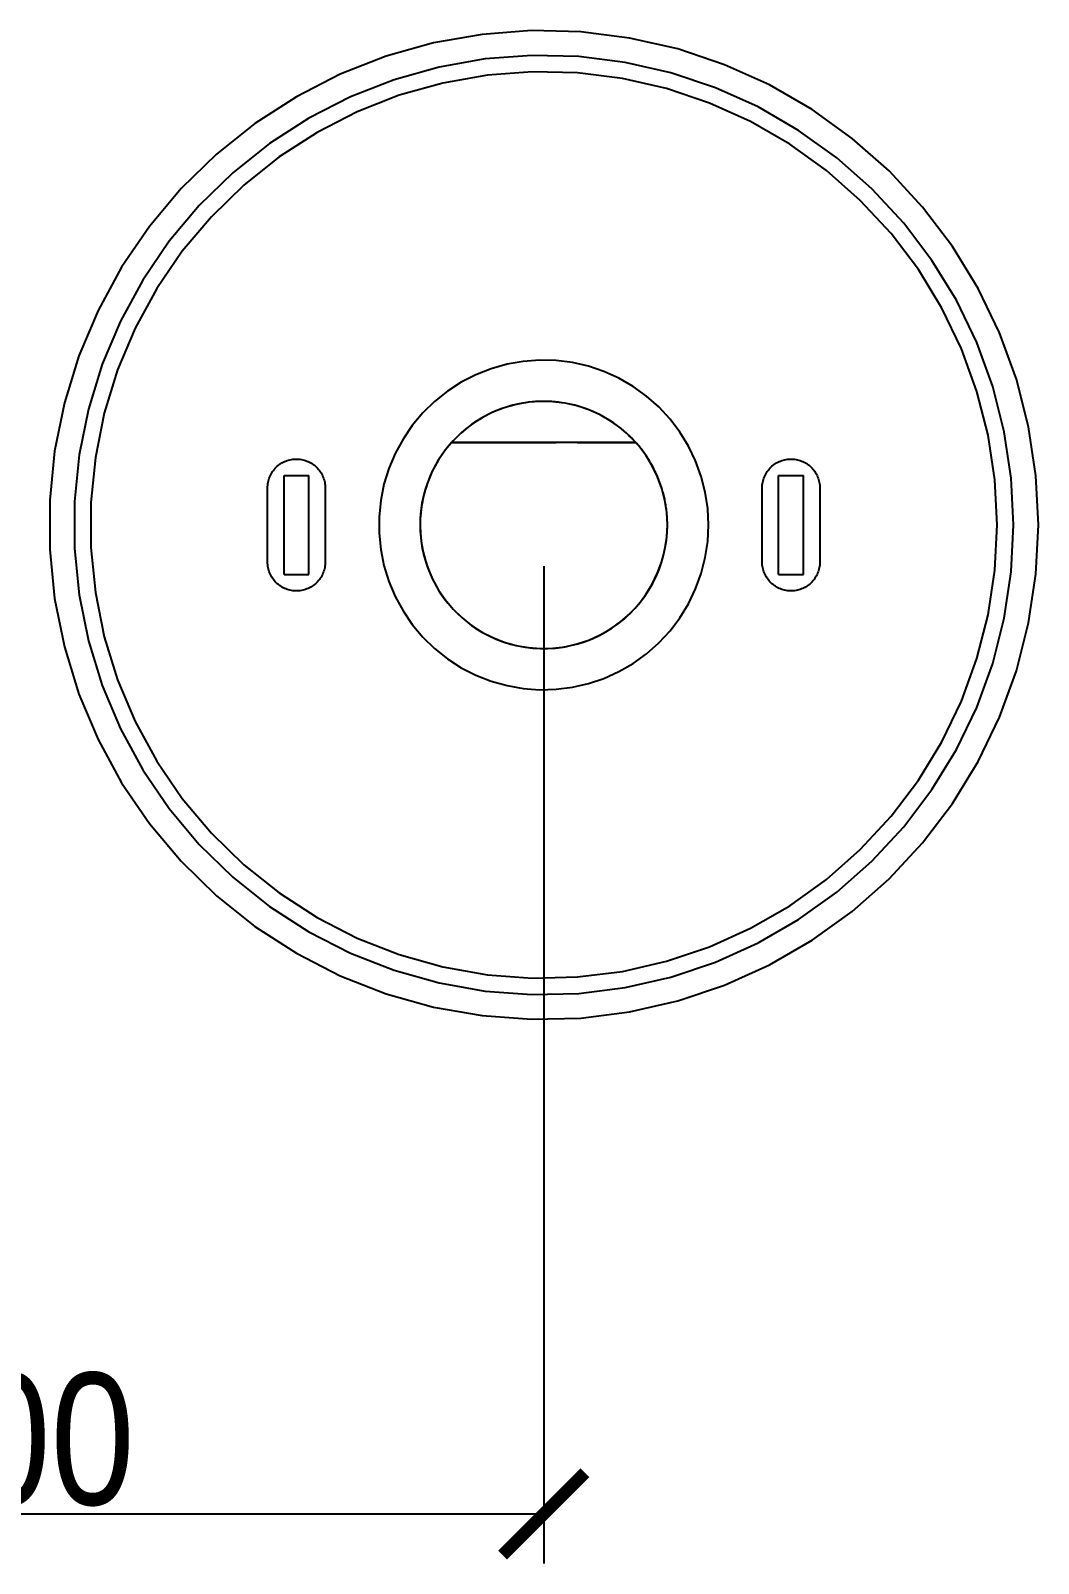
# Model space of a CAD drawing. Header units: millimetres. Extents: x -13 to 161, y -140 to 67.
# Drawn here: x 33.03 to 45.25, y -65.5 to -46.9 of the extents above; entities that cross this region are included whole.
import ezdxf

# ---------------------------------------------------------------- set-up
doc = ezdxf.new("R2010")
doc.units = ezdxf.units.MM
doc.linetypes.add('DASHED', pattern=[1.524, 1.27, -0.254])
for name, color, linetype in [('DIMS', 3, 'CONTINUOUS'), ('HIDDEN', 8, 'DASHED'), ('VISIBLE', 7, 'CONTINUOUS')]:
    doc.layers.add(name, color=color, linetype=linetype)
doc.styles.add('OpenSansCondensed-Light', font='OpenSansCondensed-Light.ttf')
doc.dimstyles.new('EZDXF', dxfattribs={"dimtxt": 0.25, "dimasz": 0.175, "dimexe": 0.375, "dimexo": 0.125, "dimgap": 0.1, "dimtad": 1, "dimlfac": 100, "dimzin": 12, "dimdsep": 46, "dimtxsty": 'OpenSansCondensed-Light', "dimblk": 'ARCHTICK', "dimcen": 2.5, "dimazin": 3, "dimtfac": 0.5, "dimtmove": 2, "dimatfit": 3})

# ---------------------------------------------------------------- blocks, each defined once
blk = doc.blocks.new('_ARCHTICK')
at = {"color": 0, "linetype": 'BYBLOCK', "const_width": 0.15}
blk.add_lwpolyline([(-0.5, -0.5), (0.5, 0.5)], dxfattribs=at)

msp = doc.modelspace()

# ---------------------------------------------------------------- linework, layer by layer
at = {"layer": 'HIDDEN'}
for points in [[(45.25, -52.9), (45.22018, -52.30259), (45.13103, -51.71112), (44.98344, -51.13147), (44.77886, -50.56939), (44.51933, -50.03048), (44.20743, -49.52008), (43.84627, -49.04327), (43.43942, -48.6048), (42.99094, -48.20901), (42.50528, -47.85984), (41.98726, -47.56077), (41.44205, -47.31476), (40.87504, -47.12425), (40.29189, -46.99115), (39.69838, -46.91678), (39.10042, -46.90186), (38.50394, -46.94656), (37.91487, -47.05043), (37.33908, -47.21244), (36.78228, -47.43096), (36.25, -47.70385), (35.74754, -48.02837), (35.27988, -48.40131), (34.85169, -48.81896), (34.4672, -49.27717), (34.13025, -49.77139), (33.84419, -50.2967), (33.61184, -50.84788), (33.43554, -51.41946), (33.31702, -52.00575), (33.25746, -52.60092), (33.25746, -53.19908), (33.31702, -53.79425), (33.43554, -54.38054), (33.61184, -54.95212), (33.84419, -55.5033), (34.13025, -56.02861), (34.4672, -56.52283), (34.85169, -56.98104), (35.27988, -57.39869), (35.74754, -57.77163), (36.25, -58.09615), (36.78228, -58.36904), (37.33908, -58.58756), (37.91487, -58.74957), (38.50394, -58.85344), (39.10042, -58.89814), (39.69838, -58.88322), (40.29189, -58.80885), (40.87504, -58.67575), (41.44205, -58.48524), (41.98726, -58.23923), (42.50528, -57.94016), (42.99094, -57.59099), (43.43942, -57.1952), (43.84627, -56.75673), (44.20743, -56.27992), (44.51933, -55.76952), (44.77886, -55.23061), (44.98344, -54.66853), (45.13103, -54.08888), (45.22018, -53.49741), (45.25, -52.9)], [(45.25, -52.9), (45.22018, -52.30259), (45.13103, -51.71112), (44.98344, -51.13147), (44.77886, -50.56939), (44.51933, -50.03048), (44.20743, -49.52008), (43.84627, -49.04327), (43.43942, -48.6048), (42.99094, -48.20901), (42.50528, -47.85984), (41.98726, -47.56077), (41.44205, -47.31476), (40.87504, -47.12425), (40.29189, -46.99115), (39.69838, -46.91678), (39.10042, -46.90186), (38.50394, -46.94656), (37.91487, -47.05043), (37.33908, -47.21244), (36.78228, -47.43096), (36.25, -47.70385), (35.74754, -48.02837), (35.27988, -48.40131), (34.85169, -48.81896), (34.4672, -49.27717), (34.13025, -49.77139), (33.84419, -50.2967), (33.61184, -50.84788), (33.43554, -51.41946), (33.31702, -52.00575), (33.25746, -52.60092), (33.25746, -53.19908), (33.31702, -53.79425), (33.43554, -54.38054), (33.61184, -54.95212), (33.84419, -55.5033), (34.13025, -56.02861), (34.4672, -56.52283), (34.85169, -56.98104), (35.27988, -57.39869), (35.74754, -57.77163), (36.25, -58.09615), (36.78228, -58.36904), (37.33908, -58.58756), (37.91487, -58.74957), (38.50394, -58.85344), (39.10042, -58.89814), (39.69838, -58.88322), (40.29189, -58.80885), (40.87504, -58.67575), (41.44205, -58.48524), (41.98726, -58.23923), (42.50528, -57.94016), (42.99094, -57.59099), (43.43942, -57.1952), (43.84627, -56.75673), (44.20743, -56.27992), (44.51933, -55.76952), (44.77886, -55.23061), (44.98344, -54.66853), (45.13103, -54.08888), (45.22018, -53.49741), (45.25, -52.9)], [(45.25, -52.9), (45.22018, -52.30259), (45.13103, -51.71112), (44.98344, -51.13147), (44.77886, -50.56939), (44.51933, -50.03048), (44.20743, -49.52008), (43.84627, -49.04327), (43.43942, -48.6048), (42.99094, -48.20901), (42.50528, -47.85984), (41.98726, -47.56077), (41.44205, -47.31476), (40.87504, -47.12425), (40.29189, -46.99115), (39.69838, -46.91678), (39.10042, -46.90186), (38.50394, -46.94656), (37.91487, -47.05043), (37.33908, -47.21244), (36.78228, -47.43096), (36.25, -47.70385), (35.74754, -48.02837), (35.27988, -48.40131), (34.85169, -48.81896), (34.4672, -49.27717), (34.13025, -49.77139), (33.84419, -50.2967), (33.61184, -50.84788), (33.43554, -51.41946), (33.31702, -52.00575), (33.25746, -52.60092), (33.25746, -53.19908), (33.31702, -53.79425), (33.43554, -54.38054), (33.61184, -54.95212), (33.84419, -55.5033), (34.13025, -56.02861), (34.4672, -56.52283), (34.85169, -56.98104), (35.27988, -57.39869), (35.74754, -57.77163), (36.25, -58.09615), (36.78228, -58.36904), (37.33908, -58.58756), (37.91487, -58.74957), (38.50394, -58.85344), (39.10042, -58.89814), (39.69838, -58.88322), (40.29189, -58.80885), (40.87504, -58.67575), (41.44205, -58.48524), (41.98726, -58.23923), (42.50528, -57.94016), (42.99094, -57.59099), (43.43942, -57.1952), (43.84627, -56.75673), (44.20743, -56.27992), (44.51933, -55.76952), (44.77886, -55.23061), (44.98344, -54.66853), (45.13103, -54.08888), (45.22018, -53.49741), (45.25, -52.9)], [(44.95, -52.9), (44.92168, -52.33246), (44.83698, -51.77057), (44.69676, -51.2199), (44.50241, -50.68592), (44.25586, -50.17395), (43.95956, -49.68908), (43.61645, -49.23611), (43.22995, -48.81956), (42.80389, -48.44356), (42.34251, -48.11185), (41.8504, -47.82773), (41.33244, -47.59402), (40.79379, -47.41304), (40.23979, -47.2866), (39.67596, -47.21594), (39.1079, -47.20177), (38.54124, -47.24424), (37.98163, -47.34291), (37.43463, -47.49681), (36.90566, -47.70442), (36.4, -47.96366), (35.92266, -48.27195), (35.47839, -48.62625), (35.0716, -49.02302), (34.70634, -49.45831), (34.38624, -49.92782), (34.11448, -50.42686), (33.89375, -50.95049), (33.72626, -51.49348), (33.61366, -52.05046), (33.55709, -52.61588), (33.55709, -53.18412), (33.61366, -53.74954), (33.72626, -54.30652), (33.89375, -54.84951), (34.11448, -55.37314), (34.38624, -55.87218), (34.70634, -56.34169), (35.0716, -56.77698), (35.47839, -57.17375), (35.92266, -57.52805), (36.4, -57.83634), (36.90566, -58.09558), (37.43463, -58.30319), (37.98163, -58.45709), (38.54124, -58.55576), (39.1079, -58.59823), (39.67596, -58.58406), (40.23979, -58.5134), (40.79379, -58.38696), (41.33244, -58.20598), (41.8504, -57.97227), (42.34251, -57.68815), (42.80389, -57.35644), (43.22995, -56.98044), (43.61645, -56.56389), (43.95956, -56.11092), (44.25586, -55.62605), (44.50241, -55.11408), (44.69676, -54.5801), (44.83698, -54.02943), (44.92168, -53.46754), (44.95, -52.9)], [(44.95, -52.9), (44.92168, -52.33246), (44.83698, -51.77057), (44.69676, -51.2199), (44.50241, -50.68592), (44.25586, -50.17395), (43.95956, -49.68908), (43.61645, -49.23611), (43.22995, -48.81956), (42.80389, -48.44356), (42.34251, -48.11185), (41.8504, -47.82773), (41.33244, -47.59402), (40.79379, -47.41304), (40.23979, -47.2866), (39.67596, -47.21594), (39.1079, -47.20177), (38.54124, -47.24424), (37.98163, -47.34291), (37.43463, -47.49681), (36.90566, -47.70442), (36.4, -47.96366), (35.92266, -48.27195), (35.47839, -48.62625), (35.0716, -49.02302), (34.70634, -49.45831), (34.38624, -49.92782), (34.11448, -50.42686), (33.89375, -50.95049), (33.72626, -51.49348), (33.61366, -52.05046), (33.55709, -52.61588), (33.55709, -53.18412), (33.61366, -53.74954), (33.72626, -54.30652), (33.89375, -54.84951), (34.11448, -55.37314), (34.38624, -55.87218), (34.70634, -56.34169), (35.0716, -56.77698), (35.47839, -57.17375), (35.92266, -57.52805), (36.4, -57.83634), (36.90566, -58.09558), (37.43463, -58.30319), (37.98163, -58.45709), (38.54124, -58.55576), (39.1079, -58.59823), (39.67596, -58.58406), (40.23979, -58.5134), (40.79379, -58.38696), (41.33244, -58.20598), (41.8504, -57.97227), (42.34251, -57.68815), (42.80389, -57.35644), (43.22995, -56.98044), (43.61645, -56.56389), (43.95956, -56.11092), (44.25586, -55.62605), (44.50241, -55.11408), (44.69676, -54.5801), (44.83698, -54.02943), (44.92168, -53.46754), (44.95, -52.9)], [(44.75, -52.9), (44.72267, -52.35238), (44.64095, -51.8102), (44.50565, -51.27885), (44.31812, -50.76361), (44.08022, -50.2696), (43.79431, -49.80174), (43.46324, -49.36467), (43.0903, -48.96273), (42.67919, -48.59993), (42.234, -48.27986), (41.75916, -48.00571), (41.25938, -47.78019), (40.73962, -47.60557), (40.20506, -47.48356), (39.66102, -47.41538), (39.11288, -47.40171), (38.56611, -47.44268), (38.02613, -47.5379), (37.49832, -47.6864), (36.98792, -47.88672), (36.5, -48.13686), (36.03941, -48.43434), (35.61073, -48.7762), (35.21821, -49.15905), (34.86577, -49.57908), (34.5569, -50.03211), (34.29467, -50.51364), (34.08169, -51.01889), (33.92007, -51.54283), (33.81143, -52.08027), (33.75684, -52.62585), (33.75684, -53.17415), (33.81143, -53.71973), (33.92007, -54.25717), (34.08169, -54.78111), (34.29467, -55.28636), (34.5569, -55.76789), (34.86577, -56.22092), (35.21821, -56.64095), (35.61073, -57.0238), (36.03941, -57.36566), (36.5, -57.66314), (36.98792, -57.91328), (37.49832, -58.1136), (38.02613, -58.2621), (38.56611, -58.35732), (39.11288, -58.39829), (39.66102, -58.38462), (40.20506, -58.31644), (40.73962, -58.19443), (41.25938, -58.01981), (41.75916, -57.79429), (42.234, -57.52014), (42.67919, -57.20007), (43.0903, -56.83727), (43.46324, -56.43533), (43.79431, -55.99826), (44.08022, -55.5304), (44.31812, -55.03639), (44.50565, -54.52115), (44.64095, -53.9898), (44.72267, -53.44762), (44.75, -52.9)], [(44.75, -52.9), (44.72267, -52.35238), (44.64095, -51.8102), (44.50565, -51.27885), (44.31812, -50.76361), (44.08022, -50.2696), (43.79431, -49.80174), (43.46324, -49.36467), (43.0903, -48.96273), (42.67919, -48.59993), (42.234, -48.27986), (41.75916, -48.00571), (41.25938, -47.78019), (40.73962, -47.60557), (40.20506, -47.48356), (39.66102, -47.41538), (39.11288, -47.40171), (38.56611, -47.44268), (38.02613, -47.5379), (37.49832, -47.6864), (36.98792, -47.88672), (36.5, -48.13686), (36.03941, -48.43434), (35.61073, -48.7762), (35.21821, -49.15905), (34.86577, -49.57908), (34.5569, -50.03211), (34.29467, -50.51364), (34.08169, -51.01889), (33.92007, -51.54283), (33.81143, -52.08027), (33.75684, -52.62585), (33.75684, -53.17415), (33.81143, -53.71973), (33.92007, -54.25717), (34.08169, -54.78111), (34.29467, -55.28636), (34.5569, -55.76789), (34.86577, -56.22092), (35.21821, -56.64095), (35.61073, -57.0238), (36.03941, -57.36566), (36.5, -57.66314), (36.98792, -57.91328), (37.49832, -58.1136), (38.02613, -58.2621), (38.56611, -58.35732), (39.11288, -58.39829), (39.66102, -58.38462), (40.20506, -58.31644), (40.73962, -58.19443), (41.25938, -58.01981), (41.75916, -57.79429), (42.234, -57.52014), (42.67919, -57.20007), (43.0903, -56.83727), (43.46324, -56.43533), (43.79431, -55.99826), (44.08022, -55.5304), (44.31812, -55.03639), (44.50565, -54.52115), (44.64095, -53.9898), (44.72267, -53.44762), (44.75, -52.9)], [(41.25, -52.9), (41.24006, -52.70086), (41.21034, -52.50371), (41.16115, -52.31049), (41.09295, -52.12313), (41.00644, -51.94349), (40.90248, -51.77336), (40.78209, -51.61442), (40.64647, -51.46827), (40.49698, -51.33634), (40.33509, -51.21995), (40.16242, -51.12026), (39.98068, -51.03825), (39.79168, -50.97475), (39.5973, -50.93038), (39.39946, -50.90559), (39.20014, -50.90062), (39.00131, -50.91552), (38.80496, -50.95014), (38.61303, -51.00415), (38.42743, -51.07699), (38.25, -51.16795), (38.08251, -51.27612), (37.92663, -51.40044), (37.7839, -51.53965), (37.65573, -51.69239), (37.54342, -51.85713), (37.44806, -52.03223), (37.37061, -52.21596), (37.31185, -52.40649), (37.27234, -52.60192), (37.25249, -52.80031), (37.25249, -52.99969), (37.27234, -53.19808), (37.31185, -53.39351), (37.37061, -53.58404), (37.44806, -53.76777), (37.54342, -53.94287), (37.65573, -54.10761), (37.7839, -54.26035), (37.92663, -54.39956), (38.08251, -54.52388), (38.25, -54.63205), (38.42743, -54.72301), (38.61303, -54.79585), (38.80496, -54.84986), (39.00131, -54.88448), (39.20014, -54.89938), (39.39946, -54.89441), (39.5973, -54.86962), (39.79168, -54.82525), (39.98068, -54.76175), (40.16242, -54.67974), (40.33509, -54.58005), (40.49698, -54.46366), (40.64647, -54.33173), (40.78209, -54.18558), (40.90248, -54.02664), (41.00644, -53.85651), (41.09295, -53.67687), (41.16115, -53.48951), (41.21034, -53.29629), (41.24006, -53.09914), (41.25, -52.9)], [(40.75, -52.9), (40.74255, -52.75065), (40.72026, -52.60278), (40.68336, -52.45787), (40.63221, -52.31735), (40.56733, -52.18262), (40.48936, -52.05502), (40.39907, -51.93582), (40.29736, -51.8262), (40.18523, -51.72725), (40.06382, -51.63996), (39.93432, -51.56519), (39.79801, -51.50369), (39.65626, -51.45606), (39.51047, -51.42279), (39.3621, -51.40419), (39.2126, -51.40047), (39.06348, -51.41164), (38.91622, -51.43761), (38.77227, -51.47811), (38.63307, -51.53274), (38.5, -51.60096), (38.37438, -51.68209), (38.25747, -51.77533), (38.15042, -51.87974), (38.0543, -51.99429), (37.97006, -52.11785), (37.89855, -52.24917), (37.84046, -52.38697), (37.79638, -52.52986), (37.76675, -52.67644), (37.75186, -52.82523), (37.75186, -52.97477), (37.76675, -53.12356), (37.79638, -53.27014), (37.84046, -53.41303), (37.89855, -53.55083), (37.97006, -53.68215), (38.0543, -53.80571), (38.15042, -53.92026), (38.25747, -54.02467), (38.37438, -54.11791), (38.5, -54.19904), (38.63307, -54.26726), (38.77227, -54.32189), (38.91622, -54.36239), (39.06348, -54.38836), (39.2126, -54.39953), (39.3621, -54.39581), (39.51047, -54.37721), (39.65626, -54.34394), (39.79801, -54.29631), (39.93432, -54.23481), (40.06382, -54.16004), (40.18523, -54.07275), (40.29736, -53.9738), (40.39907, -53.86418), (40.48936, -53.74498), (40.56733, -53.61738), (40.63221, -53.48265), (40.68336, -53.34213), (40.72026, -53.19722), (40.74255, -53.04935), (40.75, -52.9)], [(40.75, -52.9), (40.74255, -52.75065), (40.72026, -52.60278), (40.68336, -52.45787), (40.63221, -52.31735), (40.56733, -52.18262), (40.48936, -52.05502), (40.39907, -51.93582), (40.29736, -51.8262), (40.18523, -51.72725), (40.06382, -51.63996), (39.93432, -51.56519), (39.79801, -51.50369), (39.65626, -51.45606), (39.51047, -51.42279), (39.3621, -51.40419), (39.2126, -51.40047), (39.06348, -51.41164), (38.91622, -51.43761), (38.77227, -51.47811), (38.63307, -51.53274), (38.5, -51.60096), (38.37438, -51.68209), (38.25747, -51.77533), (38.15042, -51.87974), (38.0543, -51.99429), (37.97006, -52.11785), (37.89855, -52.24917), (37.84046, -52.38697), (37.79638, -52.52986), (37.76675, -52.67644), (37.75186, -52.82523), (37.75186, -52.97477), (37.76675, -53.12356), (37.79638, -53.27014), (37.84046, -53.41303), (37.89855, -53.55083), (37.97006, -53.68215), (38.0543, -53.80571), (38.15042, -53.92026), (38.25747, -54.02467), (38.37438, -54.11791), (38.5, -54.19904), (38.63307, -54.26726), (38.77227, -54.32189), (38.91622, -54.36239), (39.06348, -54.38836), (39.2126, -54.39953), (39.3621, -54.39581), (39.51047, -54.37721), (39.65626, -54.34394), (39.79801, -54.29631), (39.93432, -54.23481), (40.06382, -54.16004), (40.18523, -54.07275), (40.29736, -53.9738), (40.39907, -53.86418), (40.48936, -53.74498), (40.56733, -53.61738), (40.63221, -53.48265), (40.68336, -53.34213), (40.72026, -53.19722), (40.74255, -53.04935), (40.75, -52.9)], [(40.75, -52.9), (40.74255, -52.75065), (40.72026, -52.60278), (40.68336, -52.45787), (40.63221, -52.31735), (40.56733, -52.18262), (40.48936, -52.05502), (40.39907, -51.93582), (40.29736, -51.8262), (40.18523, -51.72725), (40.06382, -51.63996), (39.93432, -51.56519), (39.79801, -51.50369), (39.65626, -51.45606), (39.51047, -51.42279), (39.3621, -51.40419), (39.2126, -51.40047), (39.06348, -51.41164), (38.91622, -51.43761), (38.77227, -51.47811), (38.63307, -51.53274), (38.5, -51.60096), (38.37438, -51.68209), (38.25747, -51.77533), (38.15042, -51.87974), (38.0543, -51.99429), (37.97006, -52.11785), (37.89855, -52.24917), (37.84046, -52.38697), (37.79638, -52.52986), (37.76675, -52.67644), (37.75186, -52.82523), (37.75186, -52.97477), (37.76675, -53.12356), (37.79638, -53.27014), (37.84046, -53.41303), (37.89855, -53.55083), (37.97006, -53.68215), (38.0543, -53.80571), (38.15042, -53.92026), (38.25747, -54.02467), (38.37438, -54.11791), (38.5, -54.19904), (38.63307, -54.26726), (38.77227, -54.32189), (38.91622, -54.36239), (39.06348, -54.38836), (39.2126, -54.39953), (39.3621, -54.39581), (39.51047, -54.37721), (39.65626, -54.34394), (39.79801, -54.29631), (39.93432, -54.23481), (40.06382, -54.16004), (40.18523, -54.07275), (40.29736, -53.9738), (40.39907, -53.86418), (40.48936, -53.74498), (40.56733, -53.61738), (40.63221, -53.48265), (40.68336, -53.34213), (40.72026, -53.19722), (40.74255, -53.04935), (40.75, -52.9)], [(38.13197, -51.9), (40.36803, -51.9)], [(35.9, -52.45), (35.90044, -52.43255), (35.90174, -52.41515), (35.90391, -52.39784), (35.90694, -52.38065), (35.91082, -52.36363), (35.91555, -52.34684), (35.92111, -52.33029), (35.92748, -52.31405), (35.93466, -52.29814), (35.94262, -52.28261), (35.95135, -52.2675), (35.96082, -52.25284), (35.971, -52.23867), (35.98188, -52.22502), (35.99343, -52.21194), (36.00562, -52.19945), (36.01841, -52.18758), (36.03178, -52.17636), (36.04569, -52.16582), (36.06011, -52.15599), (36.075, -52.14689), (36.09033, -52.13854), (36.10605, -52.13097), (36.12213, -52.12419), (36.13853, -52.11823), (36.15521, -52.11308), (36.17212, -52.10878), (36.18922, -52.10532), (36.20648, -52.10272), (36.22384, -52.10098), (36.24127, -52.10011), (36.25873, -52.10011), (36.27616, -52.10098), (36.29352, -52.10272), (36.31078, -52.10532), (36.32788, -52.10878), (36.34479, -52.11308), (36.36147, -52.11823), (36.37787, -52.12419), (36.39395, -52.13097), (36.40967, -52.13854), (36.425, -52.14689), (36.43989, -52.15599), (36.45431, -52.16582), (36.46822, -52.17636), (36.48159, -52.18758), (36.49438, -52.19945), (36.50657, -52.21194), (36.51812, -52.22502), (36.529, -52.23867), (36.53918, -52.25284), (36.54865, -52.2675), (36.55738, -52.28261), (36.56534, -52.29814), (36.57252, -52.31405), (36.57889, -52.33029), (36.58445, -52.34684), (36.58918, -52.36363), (36.59306, -52.38065), (36.59609, -52.39784), (36.59826, -52.41515), (36.59956, -52.43255), (36.6, -52.45)], [(35.9, -52.45), (35.90044, -52.43255), (35.90174, -52.41515), (35.90391, -52.39784), (35.90694, -52.38065), (35.91082, -52.36363), (35.91555, -52.34684), (35.92111, -52.33029), (35.92748, -52.31405), (35.93466, -52.29814), (35.94262, -52.28261), (35.95135, -52.2675), (35.96082, -52.25284), (35.971, -52.23867), (35.98188, -52.22502), (35.99343, -52.21194), (36.00562, -52.19945), (36.01841, -52.18758), (36.03178, -52.17636), (36.04569, -52.16582), (36.06011, -52.15599), (36.075, -52.14689), (36.09033, -52.13854), (36.10605, -52.13097), (36.12213, -52.12419), (36.13853, -52.11823), (36.15521, -52.11308), (36.17212, -52.10878), (36.18922, -52.10532), (36.20648, -52.10272), (36.22384, -52.10098), (36.24127, -52.10011), (36.25873, -52.10011), (36.27616, -52.10098), (36.29352, -52.10272), (36.31078, -52.10532), (36.32788, -52.10878), (36.34479, -52.11308), (36.36147, -52.11823), (36.37787, -52.12419), (36.39395, -52.13097), (36.40967, -52.13854), (36.425, -52.14689), (36.43989, -52.15599), (36.45431, -52.16582), (36.46822, -52.17636), (36.48159, -52.18758), (36.49438, -52.19945), (36.50657, -52.21194), (36.51812, -52.22502), (36.529, -52.23867), (36.53918, -52.25284), (36.54865, -52.2675), (36.55738, -52.28261), (36.56534, -52.29814), (36.57252, -52.31405), (36.57889, -52.33029), (36.58445, -52.34684), (36.58918, -52.36363), (36.59306, -52.38065), (36.59609, -52.39784), (36.59826, -52.41515), (36.59956, -52.43255), (36.6, -52.45)], [(41.9, -52.45), (41.90044, -52.43255), (41.90174, -52.41515), (41.90391, -52.39784), (41.90694, -52.38065), (41.91082, -52.36363), (41.91555, -52.34684), (41.92111, -52.33029), (41.92748, -52.31405), (41.93466, -52.29814), (41.94262, -52.28261), (41.95135, -52.2675), (41.96082, -52.25284), (41.971, -52.23867), (41.98188, -52.22502), (41.99343, -52.21194), (42.00562, -52.19945), (42.01841, -52.18758), (42.03178, -52.17636), (42.04569, -52.16582), (42.06011, -52.15599), (42.075, -52.14689), (42.09033, -52.13854), (42.10605, -52.13097), (42.12213, -52.12419), (42.13853, -52.11823), (42.15521, -52.11308), (42.17212, -52.10878), (42.18922, -52.10532), (42.20648, -52.10272), (42.22384, -52.10098), (42.24127, -52.10011), (42.25873, -52.10011), (42.27616, -52.10098), (42.29352, -52.10272), (42.31078, -52.10532), (42.32788, -52.10878), (42.34479, -52.11308), (42.36147, -52.11823), (42.37787, -52.12419), (42.39395, -52.13097), (42.40967, -52.13854), (42.425, -52.14689), (42.43989, -52.15599), (42.45431, -52.16582), (42.46822, -52.17636), (42.48159, -52.18758), (42.49438, -52.19945), (42.50657, -52.21194), (42.51812, -52.22502), (42.529, -52.23867), (42.53918, -52.25284), (42.54865, -52.2675), (42.55738, -52.28261), (42.56534, -52.29814), (42.57252, -52.31405), (42.57889, -52.33029), (42.58445, -52.34684), (42.58918, -52.36363), (42.59306, -52.38065), (42.59609, -52.39784), (42.59826, -52.41515), (42.59956, -52.43255), (42.6, -52.45)], [(41.9, -52.45), (41.90044, -52.43255), (41.90174, -52.41515), (41.90391, -52.39784), (41.90694, -52.38065), (41.91082, -52.36363), (41.91555, -52.34684), (41.92111, -52.33029), (41.92748, -52.31405), (41.93466, -52.29814), (41.94262, -52.28261), (41.95135, -52.2675), (41.96082, -52.25284), (41.971, -52.23867), (41.98188, -52.22502), (41.99343, -52.21194), (42.00562, -52.19945), (42.01841, -52.18758), (42.03178, -52.17636), (42.04569, -52.16582), (42.06011, -52.15599), (42.075, -52.14689), (42.09033, -52.13854), (42.10605, -52.13097), (42.12213, -52.12419), (42.13853, -52.11823), (42.15521, -52.11308), (42.17212, -52.10878), (42.18922, -52.10532), (42.20648, -52.10272), (42.22384, -52.10098), (42.24127, -52.10011), (42.25873, -52.10011), (42.27616, -52.10098), (42.29352, -52.10272), (42.31078, -52.10532), (42.32788, -52.10878), (42.34479, -52.11308), (42.36147, -52.11823), (42.37787, -52.12419), (42.39395, -52.13097), (42.40967, -52.13854), (42.425, -52.14689), (42.43989, -52.15599), (42.45431, -52.16582), (42.46822, -52.17636), (42.48159, -52.18758), (42.49438, -52.19945), (42.50657, -52.21194), (42.51812, -52.22502), (42.529, -52.23867), (42.53918, -52.25284), (42.54865, -52.2675), (42.55738, -52.28261), (42.56534, -52.29814), (42.57252, -52.31405), (42.57889, -52.33029), (42.58445, -52.34684), (42.58918, -52.36363), (42.59306, -52.38065), (42.59609, -52.39784), (42.59826, -52.41515), (42.59956, -52.43255), (42.6, -52.45)], [(36.1, -53.5), (36.1, -52.3)], [(36.1, -52.3), (36.4, -52.3)], [(36.1, -53.5), (36.1, -52.3)], [(36.1, -52.3), (36.4, -52.3)], [(36.4, -53.5), (36.4, -52.3)], [(36.4, -53.5), (36.4, -52.3)], [(42.1, -53.5), (42.1, -52.3)], [(42.1, -52.3), (42.4, -52.3)], [(42.1, -53.5), (42.1, -52.3)], [(42.1, -52.3), (42.4, -52.3)], [(42.4, -53.5), (42.4, -52.3)], [(42.4, -53.5), (42.4, -52.3)], [(35.9, -53.35), (35.9, -52.45)], [(35.9, -53.35), (35.9, -52.45)], [(36.6, -52.45), (36.6, -53.35)], [(36.6, -52.45), (36.6, -53.35)], [(41.9, -53.35), (41.9, -52.45)], [(41.9, -53.35), (41.9, -52.45)], [(42.6, -52.45), (42.6, -53.35)], [(42.6, -52.45), (42.6, -53.35)], [(36.6, -53.35), (36.59956, -53.36745), (36.59826, -53.38485), (36.59609, -53.40216), (36.59306, -53.41935), (36.58918, -53.43637), (36.58445, -53.45316), (36.57889, -53.46971), (36.57252, -53.48595), (36.56534, -53.50186), (36.55738, -53.51739), (36.54865, -53.5325), (36.53918, -53.54716), (36.529, -53.56133), (36.51812, -53.57498), (36.50657, -53.58806), (36.49438, -53.60055), (36.48159, -53.61242), (36.46822, -53.62364), (36.45431, -53.63418), (36.43989, -53.64401), (36.425, -53.65311), (36.40967, -53.66146), (36.39395, -53.66903), (36.37787, -53.67581), (36.36147, -53.68177), (36.34479, -53.68692), (36.32788, -53.69122), (36.31078, -53.69468), (36.29352, -53.69728), (36.27616, -53.69902), (36.25873, -53.69989), (36.24127, -53.69989), (36.22384, -53.69902), (36.20648, -53.69728), (36.18922, -53.69468), (36.17212, -53.69122), (36.15521, -53.68692), (36.13853, -53.68177), (36.12213, -53.67581), (36.10605, -53.66903), (36.09033, -53.66146), (36.075, -53.65311), (36.06011, -53.64401), (36.04569, -53.63418), (36.03178, -53.62364), (36.01841, -53.61242), (36.00562, -53.60055), (35.99343, -53.58806), (35.98188, -53.57498), (35.971, -53.56133), (35.96082, -53.54716), (35.95135, -53.5325), (35.94262, -53.51739), (35.93466, -53.50186), (35.92748, -53.48595), (35.92111, -53.46971), (35.91555, -53.45316), (35.91082, -53.43637), (35.90694, -53.41935), (35.90391, -53.40216), (35.90174, -53.38485), (35.90044, -53.36745), (35.9, -53.35)], [(36.6, -53.35), (36.59956, -53.36745), (36.59826, -53.38485), (36.59609, -53.40216), (36.59306, -53.41935), (36.58918, -53.43637), (36.58445, -53.45316), (36.57889, -53.46971), (36.57252, -53.48595), (36.56534, -53.50186), (36.55738, -53.51739), (36.54865, -53.5325), (36.53918, -53.54716), (36.529, -53.56133), (36.51812, -53.57498), (36.50657, -53.58806), (36.49438, -53.60055), (36.48159, -53.61242), (36.46822, -53.62364), (36.45431, -53.63418), (36.43989, -53.64401), (36.425, -53.65311), (36.40967, -53.66146), (36.39395, -53.66903), (36.37787, -53.67581), (36.36147, -53.68177), (36.34479, -53.68692), (36.32788, -53.69122), (36.31078, -53.69468), (36.29352, -53.69728), (36.27616, -53.69902), (36.25873, -53.69989), (36.24127, -53.69989), (36.22384, -53.69902), (36.20648, -53.69728), (36.18922, -53.69468), (36.17212, -53.69122), (36.15521, -53.68692), (36.13853, -53.68177), (36.12213, -53.67581), (36.10605, -53.66903), (36.09033, -53.66146), (36.075, -53.65311), (36.06011, -53.64401), (36.04569, -53.63418), (36.03178, -53.62364), (36.01841, -53.61242), (36.00562, -53.60055), (35.99343, -53.58806), (35.98188, -53.57498), (35.971, -53.56133), (35.96082, -53.54716), (35.95135, -53.5325), (35.94262, -53.51739), (35.93466, -53.50186), (35.92748, -53.48595), (35.92111, -53.46971), (35.91555, -53.45316), (35.91082, -53.43637), (35.90694, -53.41935), (35.90391, -53.40216), (35.90174, -53.38485), (35.90044, -53.36745), (35.9, -53.35)], [(42.6, -53.35), (42.59956, -53.36745), (42.59826, -53.38485), (42.59609, -53.40216), (42.59306, -53.41935), (42.58918, -53.43637), (42.58445, -53.45316), (42.57889, -53.46971), (42.57252, -53.48595), (42.56534, -53.50186), (42.55738, -53.51739), (42.54865, -53.5325), (42.53918, -53.54716), (42.529, -53.56133), (42.51812, -53.57498), (42.50657, -53.58806), (42.49438, -53.60055), (42.48159, -53.61242), (42.46822, -53.62364), (42.45431, -53.63418), (42.43989, -53.64401), (42.425, -53.65311), (42.40967, -53.66146), (42.39395, -53.66903), (42.37787, -53.67581), (42.36147, -53.68177), (42.34479, -53.68692), (42.32788, -53.69122), (42.31078, -53.69468), (42.29352, -53.69728), (42.27616, -53.69902), (42.25873, -53.69989), (42.24127, -53.69989), (42.22384, -53.69902), (42.20648, -53.69728), (42.18922, -53.69468), (42.17212, -53.69122), (42.15521, -53.68692), (42.13853, -53.68177), (42.12213, -53.67581), (42.10605, -53.66903), (42.09033, -53.66146), (42.075, -53.65311), (42.06011, -53.64401), (42.04569, -53.63418), (42.03178, -53.62364), (42.01841, -53.61242), (42.00562, -53.60055), (41.99343, -53.58806), (41.98188, -53.57498), (41.971, -53.56133), (41.96082, -53.54716), (41.95135, -53.5325), (41.94262, -53.51739), (41.93466, -53.50186), (41.92748, -53.48595), (41.92111, -53.46971), (41.91555, -53.45316), (41.91082, -53.43637), (41.90694, -53.41935), (41.90391, -53.40216), (41.90174, -53.38485), (41.90044, -53.36745), (41.9, -53.35)], [(42.6, -53.35), (42.59956, -53.36745), (42.59826, -53.38485), (42.59609, -53.40216), (42.59306, -53.41935), (42.58918, -53.43637), (42.58445, -53.45316), (42.57889, -53.46971), (42.57252, -53.48595), (42.56534, -53.50186), (42.55738, -53.51739), (42.54865, -53.5325), (42.53918, -53.54716), (42.529, -53.56133), (42.51812, -53.57498), (42.50657, -53.58806), (42.49438, -53.60055), (42.48159, -53.61242), (42.46822, -53.62364), (42.45431, -53.63418), (42.43989, -53.64401), (42.425, -53.65311), (42.40967, -53.66146), (42.39395, -53.66903), (42.37787, -53.67581), (42.36147, -53.68177), (42.34479, -53.68692), (42.32788, -53.69122), (42.31078, -53.69468), (42.29352, -53.69728), (42.27616, -53.69902), (42.25873, -53.69989), (42.24127, -53.69989), (42.22384, -53.69902), (42.20648, -53.69728), (42.18922, -53.69468), (42.17212, -53.69122), (42.15521, -53.68692), (42.13853, -53.68177), (42.12213, -53.67581), (42.10605, -53.66903), (42.09033, -53.66146), (42.075, -53.65311), (42.06011, -53.64401), (42.04569, -53.63418), (42.03178, -53.62364), (42.01841, -53.61242), (42.00562, -53.60055), (41.99343, -53.58806), (41.98188, -53.57498), (41.971, -53.56133), (41.96082, -53.54716), (41.95135, -53.5325), (41.94262, -53.51739), (41.93466, -53.50186), (41.92748, -53.48595), (41.92111, -53.46971), (41.91555, -53.45316), (41.91082, -53.43637), (41.90694, -53.41935), (41.90391, -53.40216), (41.90174, -53.38485), (41.90044, -53.36745), (41.9, -53.35)], [(36.1, -53.5), (36.4, -53.5)], [(36.1, -53.5), (36.4, -53.5)], [(42.1, -53.5), (42.4, -53.5)], [(42.1, -53.5), (42.4, -53.5)]]:
    msp.add_lwpolyline(points, dxfattribs=at)
at = {"layer": 'VISIBLE'}
for points in [[(45.25, -52.9), (45.22018, -52.30259), (45.13103, -51.71112), (44.98344, -51.13147), (44.77886, -50.56939), (44.51933, -50.03048), (44.20743, -49.52008), (43.84627, -49.04327), (43.43942, -48.6048), (42.99094, -48.20901), (42.50528, -47.85984), (41.98726, -47.56077), (41.44205, -47.31476), (40.87504, -47.12425), (40.29189, -46.99115), (39.69838, -46.91678), (39.10042, -46.90186), (38.50394, -46.94656), (37.91487, -47.05043), (37.33908, -47.21244), (36.78228, -47.43096), (36.25, -47.70385), (35.74754, -48.02837), (35.27988, -48.40131), (34.85169, -48.81896), (34.4672, -49.27717), (34.13025, -49.77139), (33.84419, -50.2967), (33.61184, -50.84788), (33.43554, -51.41946), (33.31702, -52.00575), (33.25746, -52.60092), (33.25746, -53.19908), (33.31702, -53.79425), (33.43554, -54.38054), (33.61184, -54.95212), (33.84419, -55.5033), (34.13025, -56.02861), (34.4672, -56.52283), (34.85169, -56.98104), (35.27988, -57.39869), (35.74754, -57.77163), (36.25, -58.09615), (36.78228, -58.36904), (37.33908, -58.58756), (37.91487, -58.74957), (38.50394, -58.85344), (39.10042, -58.89814), (39.69838, -58.88322), (40.29189, -58.80885), (40.87504, -58.67575), (41.44205, -58.48524), (41.98726, -58.23923), (42.50528, -57.94016), (42.99094, -57.59099), (43.43942, -57.1952), (43.84627, -56.75673), (44.20743, -56.27992), (44.51933, -55.76952), (44.77886, -55.23061), (44.98344, -54.66853), (45.13103, -54.08888), (45.22018, -53.49741), (45.25, -52.9)], [(41.25, -52.9), (41.24006, -52.70086), (41.21034, -52.50371), (41.16115, -52.31049), (41.09295, -52.12313), (41.00644, -51.94349), (40.90248, -51.77336), (40.78209, -51.61442), (40.64647, -51.46827), (40.49698, -51.33634), (40.33509, -51.21995), (40.16242, -51.12026), (39.98068, -51.03825), (39.79168, -50.97475), (39.5973, -50.93038), (39.39946, -50.90559), (39.20014, -50.90062), (39.00131, -50.91552), (38.80496, -50.95014), (38.61303, -51.00415), (38.42743, -51.07699), (38.25, -51.16795), (38.08251, -51.27612), (37.92663, -51.40044), (37.7839, -51.53965), (37.65573, -51.69239), (37.54342, -51.85713), (37.44806, -52.03223), (37.37061, -52.21596), (37.31185, -52.40649), (37.27234, -52.60192), (37.25249, -52.80031), (37.25249, -52.99969), (37.27234, -53.19808), (37.31185, -53.39351), (37.37061, -53.58404), (37.44806, -53.76777), (37.54342, -53.94287), (37.65573, -54.10761), (37.7839, -54.26035), (37.92663, -54.39956), (38.08251, -54.52388), (38.25, -54.63205), (38.42743, -54.72301), (38.61303, -54.79585), (38.80496, -54.84986), (39.00131, -54.88448), (39.20014, -54.89938), (39.39946, -54.89441), (39.5973, -54.86962), (39.79168, -54.82525), (39.98068, -54.76175), (40.16242, -54.67974), (40.33509, -54.58005), (40.49698, -54.46366), (40.64647, -54.33173), (40.78209, -54.18558), (40.90248, -54.02664), (41.00644, -53.85651), (41.09295, -53.67687), (41.16115, -53.48951), (41.21034, -53.29629), (41.24006, -53.09914), (41.25, -52.9)], [(40.36803, -51.9), (40.34094, -51.87051), (40.31306, -51.84175), (40.28443, -51.81375), (40.25506, -51.78652), (40.22498, -51.76008), (40.1942, -51.73446), (40.16274, -51.70967), (40.13064, -51.68572), (40.09791, -51.66264), (40.06457, -51.64045), (40.03065, -51.61915), (39.99618, -51.59876), (39.96118, -51.57931), (39.92566, -51.56079), (39.88967, -51.54323), (39.85322, -51.52664), (39.81634, -51.51102), (39.77905, -51.4964), (39.74139, -51.48277), (39.70338, -51.47016), (39.66505, -51.45856), (39.62642, -51.448), (39.58752, -51.43847), (39.54838, -51.42998), (39.50903, -51.42253), (39.46949, -51.41615), (39.4298, -51.41081), (39.38997, -51.40655), (39.35005, -51.40334), (39.31006, -51.4012), (39.27002, -51.40013), (39.22998, -51.40013), (39.18994, -51.4012), (39.14995, -51.40334), (39.11003, -51.40655), (39.0702, -51.41081), (39.03051, -51.41615), (38.99097, -51.42253), (38.95162, -51.42998), (38.91248, -51.43847), (38.87358, -51.448), (38.83495, -51.45856), (38.79662, -51.47016), (38.75861, -51.48277), (38.72095, -51.4964), (38.68366, -51.51102), (38.64678, -51.52664), (38.61033, -51.54323), (38.57434, -51.56079), (38.53882, -51.57931), (38.50382, -51.59876), (38.46935, -51.61915), (38.43543, -51.64045), (38.40209, -51.66264), (38.36936, -51.68572), (38.33726, -51.70967), (38.3058, -51.73446), (38.27502, -51.76008), (38.24494, -51.78652), (38.21557, -51.81375), (38.18694, -51.84175), (38.15906, -51.87051), (38.13197, -51.9)], [(38.13197, -51.9), (38.07267, -51.97055), (38.01781, -52.0446), (37.9676, -52.12189), (37.92224, -52.20211), (37.88189, -52.28496), (37.8467, -52.37014), (37.81681, -52.45732), (37.79233, -52.54617), (37.77335, -52.63635), (37.75995, -52.72753), (37.75217, -52.81936), (37.75004, -52.9115), (37.75358, -53.00359), (37.76277, -53.09529), (37.77757, -53.18626), (37.79793, -53.27614), (37.82377, -53.3646), (37.85499, -53.45131), (37.89148, -53.53594), (37.9331, -53.61817), (37.97969, -53.69768), (38.03107, -53.77419), (38.08705, -53.8474), (38.14743, -53.91703), (38.21197, -53.98282), (38.28042, -54.04452), (38.35254, -54.1019), (38.42804, -54.15475), (38.50665, -54.20285), (38.58806, -54.24605), (38.67197, -54.28415), (38.75807, -54.31704), (38.84602, -54.34458), (38.93549, -54.36666), (39.02615, -54.3832), (39.11766, -54.39415), (39.20967, -54.39946), (39.30183, -54.3991), (39.39379, -54.39309), (39.48521, -54.38144), (39.57574, -54.3642), (39.66505, -54.34144), (39.75278, -54.31323), (39.83862, -54.27968), (39.92224, -54.24093), (40.00332, -54.19712), (40.08155, -54.14841), (40.15665, -54.09498), (40.22832, -54.03705), (40.2963, -53.97483), (40.36033, -53.90854), (40.42017, -53.83845), (40.4756, -53.76482), (40.52639, -53.68792), (40.57237, -53.60805), (40.61336, -53.52551), (40.6492, -53.4406), (40.67975, -53.35365), (40.70492, -53.265), (40.72458, -53.17496), (40.73869, -53.08388), (40.74717, -52.99212), (40.75, -52.9)], [(40.36803, -51.9), (38.13197, -51.9)], [(40.75, -52.9), (40.7499, -52.88263), (40.7496, -52.86525), (40.74909, -52.84789), (40.74839, -52.83053), (40.74749, -52.81318), (40.74638, -52.79584), (40.74507, -52.77851), (40.74356, -52.7612), (40.74186, -52.74391), (40.73995, -52.72664), (40.73784, -52.7094), (40.73553, -52.69218), (40.73303, -52.67498), (40.73032, -52.65782), (40.72742, -52.64069), (40.72431, -52.6236), (40.72101, -52.60654), (40.71752, -52.58952), (40.71382, -52.57254), (40.70993, -52.55561), (40.70584, -52.53872), (40.70156, -52.52189), (40.69708, -52.5051), (40.69241, -52.48836), (40.68755, -52.47168), (40.68249, -52.45506), (40.67724, -52.4385), (40.6718, -52.422), (40.66617, -52.40556), (40.66035, -52.38919), (40.65433, -52.37289), (40.64814, -52.35666), (40.64175, -52.3405), (40.63517, -52.32442), (40.62841, -52.30841), (40.62147, -52.29249), (40.61434, -52.27664), (40.60703, -52.26088), (40.59954, -52.24521), (40.59186, -52.22962), (40.58401, -52.21412), (40.57597, -52.19872), (40.56776, -52.18341), (40.55937, -52.16819), (40.55081, -52.15307), (40.54207, -52.13806), (40.53316, -52.12314), (40.52407, -52.10833), (40.51482, -52.09363), (40.50539, -52.07903), (40.4958, -52.06455), (40.48604, -52.05017), (40.47611, -52.03591), (40.46602, -52.02177), (40.45577, -52.00774), (40.44535, -51.99384), (40.43478, -51.98005), (40.42404, -51.96639), (40.41315, -51.95286), (40.4021, -51.93945), (40.3909, -51.92617), (40.37954, -51.91302), (40.36803, -51.9)]]:
    msp.add_lwpolyline(points, dxfattribs=at)

# ---------------------------------------------------------------- dimensions: what is measured, and where the dimension line sits
at = {"layer": 'DIMS'}
msp.add_linear_dim(base=(25.25, -64.9), p1=(25.25, -52.9), p2=(39.25, -52.9), dimstyle='EZDXF', override={"dimtxt": 1.6, "dimasz": 1, "dimexe": 0.6, "dimexo": 0.5, "dimdec": 2}, dxfattribs=at).render()

doc.saveas('drawing.dxf')
